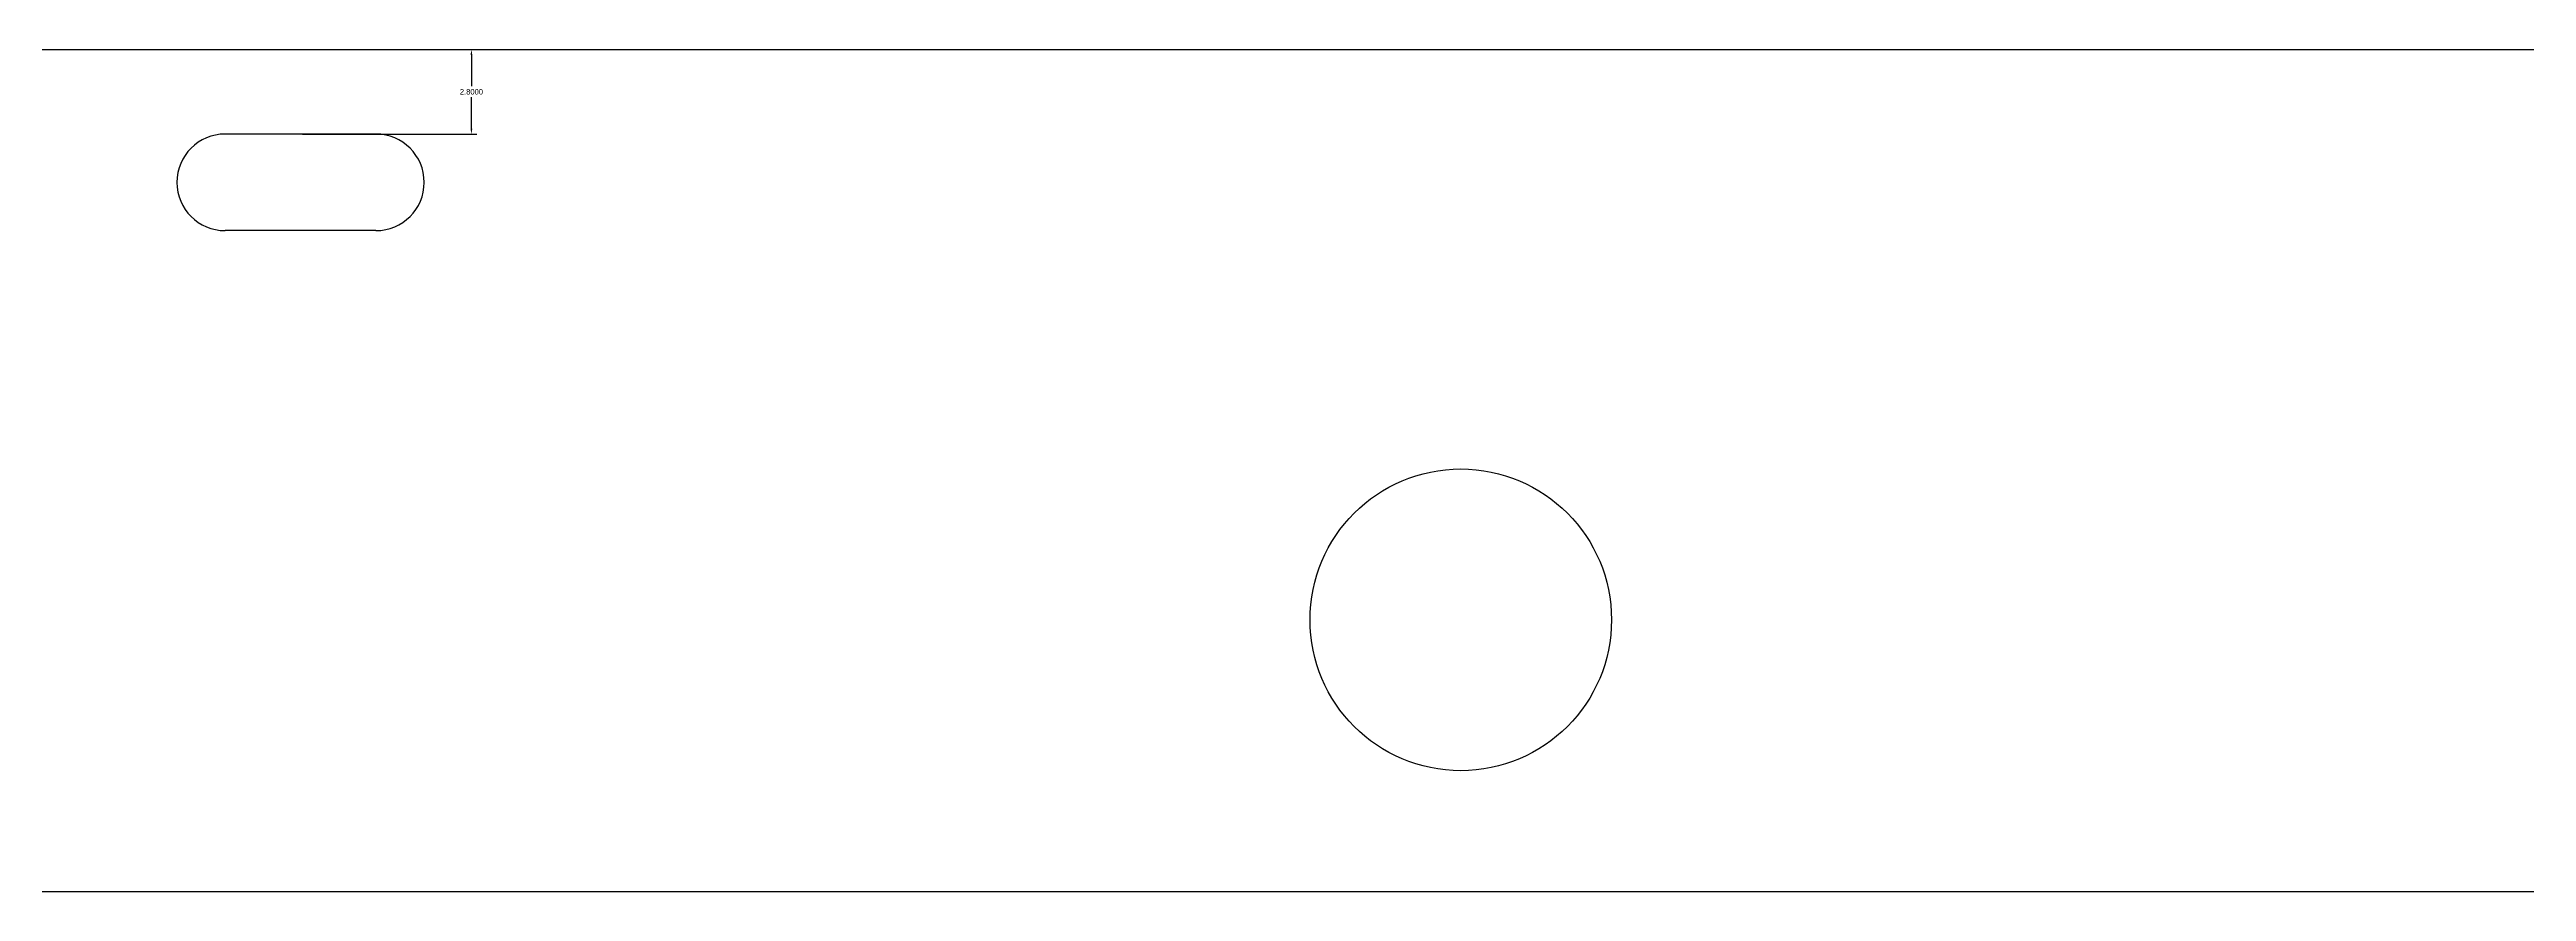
# Model space of a CAD drawing. Header units: inches. Extents: x 425 to 738, y -121 to 10.
# Drawn here: x 573.9 to 656.1, y -17.5 to 10.4 of the extents above; entities that cross this region are included whole.
import ezdxf

# ---------------------------------------------------------------- set-up
doc = ezdxf.new("R2010")
doc.units = ezdxf.units.IN
doc.header["$MEASUREMENT"] = 0
doc.styles.get("Standard").update_dxf_attribs({"font": 'arial.ttf'})
doc.dimstyles.get("Standard").update_dxf_attribs({"dimtxt": 0.18, "dimasz": 0.18, "dimexe": 0.18, "dimexo": 0.0625, "dimgap": 0.09, "dimtad": 0, "dimtih": 1, "dimtoh": 1, "dimdec": 4, "dimzin": 0, "dimdsep": 46, "dimtxsty": 'Standard', "dimcen": 0.09, "dimadec": 0, "dimazin": 0, "dimtfac": 1, "dimtdec": 4, "dimtofl": 0, "dimtmove": 0, "dimatfit": 3, "dimfxl": 1, "dimtolj": 1, "dimtzin": 0, "dimarcsym": 0})

# ---------------------------------------------------------------- blocks, each defined once
blk = doc.blocks.new('*D4')
at = {"color": 0, "lineweight": -2, "transparency": 16777216}
for p, q in [((582.326, 10.388), (588.109, 10.388)), ((587.929, 10.208), (587.929, 9.17)), ((587.929, 7.768), (587.929, 8.806)), ((582.326, 7.588), (588.109, 7.588))]:
    blk.add_line(p, q, dxfattribs=at)
at = {"color": 0, "transparency": 16777216}
for points in [[(587.899, 10.208), (587.959, 10.208), (587.929, 10.388)], [(587.899, 7.768), (587.959, 7.768), (587.929, 7.588)]]:
    blk.add_solid(points, dxfattribs=at)
at = {"layer": 'Defpoints', "color": 0, "transparency": 16777216}
for p in [(582.263, 10.388), (587.929, 10.388), (582.263, 7.588)]:
    blk.add_point(p, dxfattribs=at)
at = {"color": 0, "transparency": 16777216, "insert": (587.929, 8.988), "char_height": 0.18, "attachment_point": 5}
blk.add_mtext('\\A1;2.8000', dxfattribs=at)

msp = doc.modelspace()

# ---------------------------------------------------------------- linework, layer by layer
for p, q in [((455.04298, 10.38813), (732.74298, 10.38813)), ((584.76316, 7.58813), (579.76316, 7.58813)), ((584.76316, 4.38813), (579.76316, 4.38813)), ((440.24298, -17.51187), (723.24298, -17.51187))]:
    msp.add_line(p, q)
msp.add_circle((620.74298, -8.51187), 5)
for centre, start, end in [((579.76316, 5.98813), 90, 270), ((584.76316, 5.98813), 270, 90)]:
    msp.add_arc(centre, 1.6, start, end)

# ---------------------------------------------------------------- dimensions: what is measured, and where the dimension line sits
dim = msp.add_linear_dim(base=(587.92915, 10.38813), p1=(582.26316, 7.58813), p2=(582.26316, 10.38813), angle=90, dimstyle='Standard')
dim.commit()
dim.dimension.update_dxf_attribs({"geometry": '*D4', "text_midpoint": (587.92915, 8.98813)})

doc.saveas('drawing.dxf')
